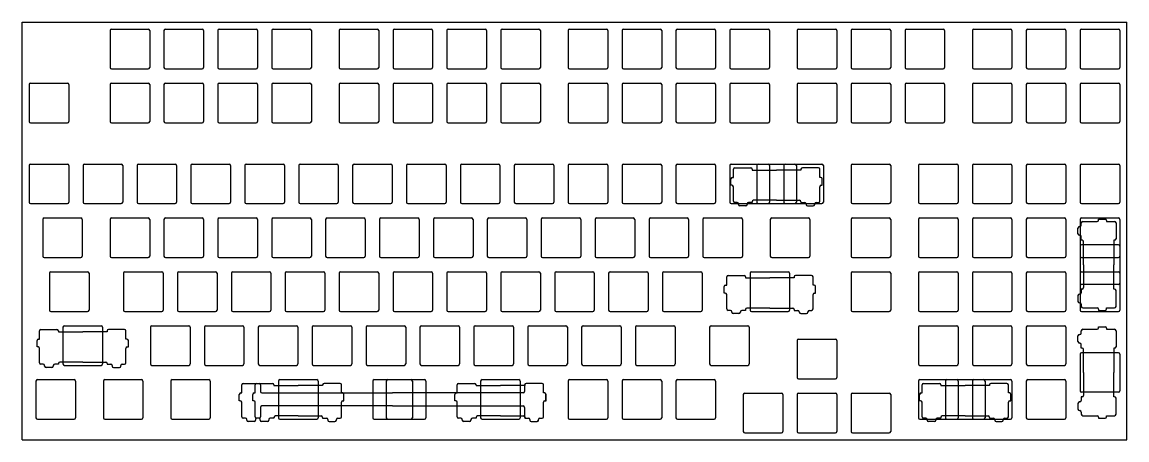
# Model space of a CAD drawing. Header units: millimetres. Extents: x 0 to 391, y -148 to 0.
import ezdxf

# ---------------------------------------------------------------- set-up
doc = ezdxf.new("R2010")
doc.units = ezdxf.units.MM

msp = doc.modelspace()

# ---------------------------------------------------------------- linework, layer by layer
for p, q in [((0, 0), (390.525, 0)), ((0, -147.6375), (0, 0)), ((390.525, -147.6375), (390.525, 0)), ((31.1, -3.025), (31.1, -16.025)), ((31.6, -2.525), (44.6, -2.525)), ((45.1, -3.025), (45.1, -16.025)), ((50.15, -3.025), (50.15, -16.025)), ((50.65, -2.525), (63.65, -2.525)), ((64.15, -3.025), (64.15, -16.025)), ((69.2, -3.025), (69.2, -16.025)), ((69.7, -2.525), (82.7, -2.525)), ((83.2, -3.025), (83.2, -16.025)), ((88.25, -3.025), (88.25, -16.025)), ((88.75, -2.525), (101.75, -2.525)), ((102.25, -3.025), (102.25, -16.025)), ((112.0625, -3.025), (112.0625, -16.025)), ((112.5625, -2.525), (125.5625, -2.525)), ((126.0625, -3.025), (126.0625, -16.025)), ((131.1125, -3.025), (131.1125, -16.025)), ((131.6125, -2.525), (144.6125, -2.525)), ((145.1125, -3.025), (145.1125, -16.025)), ((150.1625, -3.025), (150.1625, -16.025)), ((150.6625, -2.525), (163.6625, -2.525)), ((164.1625, -3.025), (164.1625, -16.025)), ((169.2125, -3.025), (169.2125, -16.025)), ((169.7125, -2.525), (182.7125, -2.525)), ((183.2125, -3.025), (183.2125, -16.025)), ((193.025, -3.025), (193.025, -16.025)), ((193.525, -2.525), (206.525, -2.525)), ((207.025, -3.025), (207.025, -16.025)), ((212.075, -3.025), (212.075, -16.025)), ((212.575, -2.525), (225.575, -2.525)), ((226.075, -3.025), (226.075, -16.025)), ((231.125, -3.025), (231.125, -16.025)), ((231.625, -2.525), (244.625, -2.525)), ((245.125, -3.025), (245.125, -16.025)), ((250.175, -3.025), (250.175, -16.025)), ((250.675, -2.525), (263.675, -2.525)), ((264.175, -3.025), (264.175, -16.025)), ((273.9875, -3.025), (273.9875, -16.025)), ((274.4875, -2.525), (287.4875, -2.525)), ((287.9875, -3.025), (287.9875, -16.025)), ((293.0375, -3.025), (293.0375, -16.025)), ((293.5375, -2.525), (306.5375, -2.525)), ((307.0375, -3.025), (307.0375, -16.025)), ((312.0875, -3.025), (312.0875, -16.025)), ((312.5875, -2.525), (325.5875, -2.525)), ((326.0875, -3.025), (326.0875, -16.025)), ((335.9, -3.025), (335.9, -16.025)), ((336.4, -2.525), (349.4, -2.525)), ((349.9, -3.025), (349.9, -16.025)), ((354.95, -3.025), (354.95, -16.025)), ((355.45, -2.525), (368.45, -2.525)), ((368.95, -3.025), (368.95, -16.025)), ((374, -3.025), (374, -16.025)), ((374.5, -2.525), (387.5, -2.525)), ((388, -3.025), (388, -16.025)), ((31.6, -16.525), (44.6, -16.525)), ((50.65, -16.525), (63.65, -16.525)), ((69.7, -16.525), (82.7, -16.525)), ((88.75, -16.525), (101.75, -16.525)), ((112.5625, -16.525), (125.5625, -16.525)), ((131.6125, -16.525), (144.6125, -16.525)), ((150.6625, -16.525), (163.6625, -16.525)), ((169.7125, -16.525), (182.7125, -16.525)), ((193.525, -16.525), (206.525, -16.525)), ((212.575, -16.525), (225.575, -16.525)), ((231.625, -16.525), (244.625, -16.525)), ((250.675, -16.525), (263.675, -16.525)), ((274.4875, -16.525), (287.4875, -16.525)), ((293.5375, -16.525), (306.5375, -16.525)), ((312.5875, -16.525), (325.5875, -16.525)), ((336.4, -16.525), (349.4, -16.525)), ((355.45, -16.525), (368.45, -16.525)), ((374.5, -16.525), (387.5, -16.525)), ((2.525, -22.075), (2.525, -35.075)), ((3.025, -21.575), (16.025, -21.575)), ((16.525, -22.075), (16.525, -35.075)), ((31.1, -22.075), (31.1, -35.075)), ((31.6, -21.575), (44.6, -21.575)), ((45.1, -22.075), (45.1, -35.075)), ((50.15, -22.075), (50.15, -35.075)), ((50.65, -21.575), (63.65, -21.575)), ((64.15, -22.075), (64.15, -35.075)), ((69.2, -22.075), (69.2, -35.075)), ((69.7, -21.575), (82.7, -21.575)), ((83.2, -22.075), (83.2, -35.075)), ((88.25, -22.075), (88.25, -35.075)), ((88.75, -21.575), (101.75, -21.575)), ((102.25, -22.075), (102.25, -35.075)), ((112.0625, -22.075), (112.0625, -35.075)), ((112.5625, -21.575), (125.5625, -21.575)), ((126.0625, -22.075), (126.0625, -35.075)), ((131.1125, -22.075), (131.1125, -35.075)), ((131.6125, -21.575), (144.6125, -21.575)), ((145.1125, -22.075), (145.1125, -35.075)), ((150.1625, -22.075), (150.1625, -35.075)), ((150.6625, -21.575), (163.6625, -21.575)), ((164.1625, -22.075), (164.1625, -35.075)), ((169.2125, -22.075), (169.2125, -35.075)), ((169.7125, -21.575), (182.7125, -21.575)), ((183.2125, -22.075), (183.2125, -35.075)), ((193.025, -22.075), (193.025, -35.075)), ((193.525, -21.575), (206.525, -21.575)), ((207.025, -22.075), (207.025, -35.075)), ((212.075, -22.075), (212.075, -35.075)), ((212.575, -21.575), (225.575, -21.575)), ((226.075, -22.075), (226.075, -35.075)), ((231.125, -22.075), (231.125, -35.075)), ((231.625, -21.575), (244.625, -21.575)), ((245.125, -22.075), (245.125, -35.075)), ((250.175, -22.075), (250.175, -35.075)), ((250.675, -21.575), (263.675, -21.575)), ((264.175, -22.075), (264.175, -35.075)), ((273.9875, -22.075), (273.9875, -35.075)), ((274.4875, -21.575), (287.4875, -21.575)), ((287.9875, -22.075), (287.9875, -35.075)), ((293.0375, -22.075), (293.0375, -35.075)), ((293.5375, -21.575), (306.5375, -21.575)), ((307.0375, -22.075), (307.0375, -35.075)), ((312.0875, -22.075), (312.0875, -35.075)), ((312.5875, -21.575), (325.5875, -21.575)), ((326.0875, -22.075), (326.0875, -35.075)), ((335.9, -22.075), (335.9, -35.075)), ((336.4, -21.575), (349.4, -21.575)), ((349.9, -22.075), (349.9, -35.075)), ((354.95, -22.075), (354.95, -35.075)), ((355.45, -21.575), (368.45, -21.575)), ((368.95, -22.075), (368.95, -35.075)), ((374, -22.075), (374, -35.075)), ((374.5, -21.575), (387.5, -21.575)), ((388, -22.075), (388, -35.075)), ((3.025, -35.575), (16.025, -35.575)), ((31.6, -35.575), (44.6, -35.575)), ((50.65, -35.575), (63.65, -35.575)), ((69.7, -35.575), (82.7, -35.575)), ((88.75, -35.575), (101.75, -35.575)), ((112.5625, -35.575), (125.5625, -35.575)), ((131.6125, -35.575), (144.6125, -35.575)), ((150.6625, -35.575), (163.6625, -35.575)), ((169.7125, -35.575), (182.7125, -35.575)), ((193.525, -35.575), (206.525, -35.575)), ((212.575, -35.575), (225.575, -35.575)), ((231.625, -35.575), (244.625, -35.575)), ((250.675, -35.575), (263.675, -35.575)), ((274.4875, -35.575), (287.4875, -35.575)), ((293.5375, -35.575), (306.5375, -35.575)), ((312.5875, -35.575), (325.5875, -35.575)), ((336.4, -35.575), (349.4, -35.575)), ((355.45, -35.575), (368.45, -35.575)), ((374.5, -35.575), (387.5, -35.575)), ((2.525, -50.65), (2.525, -63.65)), ((3.025, -50.15), (16.025, -50.15)), ((16.525, -50.65), (16.525, -63.65)), ((21.575, -50.65), (21.575, -63.65)), ((22.075, -50.15), (35.075, -50.15)), ((35.575, -50.65), (35.575, -63.65)), ((40.625, -50.65), (40.625, -63.65)), ((41.125, -50.15), (54.125, -50.15)), ((54.625, -50.65), (54.625, -63.65)), ((59.675, -50.65), (59.675, -63.65)), ((60.175, -50.15), (73.175, -50.15)), ((73.675, -50.65), (73.675, -63.65)), ((78.725, -50.65), (78.725, -63.65)), ((79.225, -50.15), (92.225, -50.15)), ((92.725, -50.65), (92.725, -63.65)), ((97.775, -50.65), (97.775, -63.65)), ((98.275, -50.15), (111.275, -50.15)), ((111.775, -50.65), (111.775, -63.65)), ((116.825, -50.65), (116.825, -63.65)), ((117.325, -50.15), (130.325, -50.15)), ((130.825, -50.65), (130.825, -63.65)), ((135.875, -50.65), (135.875, -63.65)), ((136.375, -50.15), (149.375, -50.15)), ((149.875, -50.65), (149.875, -63.65)), ((154.925, -50.65), (154.925, -63.65)), ((155.425, -50.15), (168.425, -50.15)), ((168.925, -50.65), (168.925, -63.65)), ((173.975, -50.65), (173.975, -63.65)), ((174.475, -50.15), (187.475, -50.15)), ((187.975, -50.65), (187.975, -63.65)), ((193.025, -50.65), (193.025, -63.65)), ((193.525, -50.15), (206.525, -50.15)), ((207.025, -50.65), (207.025, -63.65)), ((212.075, -50.65), (212.075, -63.65)), ((212.575, -50.15), (225.575, -50.15)), ((226.075, -50.65), (226.075, -63.65)), ((231.125, -50.65), (231.125, -63.65)), ((231.625, -50.15), (244.625, -50.15)), ((245.125, -50.65), (245.125, -63.65)), ((250.175, -50.65), (250.175, -63.65)), ((250.675, -50.15), (263.675, -50.15)), ((259.7, -50.65), (259.7, -63.65)), ((260.2, -50.15), (273.2, -50.15)), ((264.175, -50.65), (264.175, -63.65)), ((269.225, -50.65), (269.225, -63.65)), ((269.725, -50.15), (282.725, -50.15)), ((273.7, -50.65), (273.7, -63.65)), ((283.225, -50.65), (283.225, -63.65)), ((293.0375, -50.65), (293.0375, -63.65)), ((293.5375, -50.15), (306.5375, -50.15)), ((307.0375, -50.65), (307.0375, -63.65)), ((316.85, -50.65), (316.85, -63.65)), ((317.35, -50.15), (330.35, -50.15)), ((330.85, -50.65), (330.85, -63.65)), ((335.9, -50.65), (335.9, -63.65)), ((336.4, -50.15), (349.4, -50.15)), ((349.9, -50.65), (349.9, -63.65)), ((354.95, -50.65), (354.95, -63.65)), ((355.45, -50.15), (368.45, -50.15)), ((368.95, -50.65), (368.95, -63.65)), ((374, -50.65), (374, -63.65)), ((374.5, -50.15), (387.5, -50.15)), ((388, -50.65), (388, -63.65)), ((251.4346, -54.864), (251.4346, -51.9604)), ((251.9346, -51.4604), (257.5894, -51.4604)), ((258.0894, -51.9604), (258.0894, -52.2732)), ((258.0894, -52.2732), (266.7, -52.2732)), ((275.3106, -52.2732), (266.7, -52.2732)), ((275.3106, -51.9604), (275.3106, -52.2732)), ((281.4654, -51.4604), (275.8106, -51.4604)), ((281.9654, -54.864), (281.9654, -51.9604)), ((250.571, -57.658), (250.571, -55.364)), ((250.9346, -57.658), (250.571, -57.658)), ((251.071, -54.864), (251.4346, -54.864)), ((251.4346, -63.254), (251.4346, -58.158)), ((282.329, -54.864), (281.9654, -54.864)), ((281.9654, -63.254), (281.9654, -58.158)), ((282.4654, -57.658), (282.829, -57.658)), ((282.829, -57.658), (282.829, -55.364)), ((3.025, -64.15), (16.025, -64.15)), ((22.075, -64.15), (35.075, -64.15)), ((41.125, -64.15), (54.125, -64.15)), ((60.175, -64.15), (73.175, -64.15)), ((79.225, -64.15), (92.225, -64.15)), ((98.275, -64.15), (111.275, -64.15)), ((117.325, -64.15), (130.325, -64.15)), ((136.375, -64.15), (149.375, -64.15)), ((155.425, -64.15), (168.425, -64.15)), ((174.475, -64.15), (187.475, -64.15)), ((193.525, -64.15), (206.525, -64.15)), ((212.575, -64.15), (225.575, -64.15)), ((231.625, -64.15), (244.625, -64.15)), ((250.675, -64.15), (263.675, -64.15)), ((252.738, -63.754), (251.9346, -63.754)), ((253.238, -64.4224), (253.238, -64.254)), ((255.786, -64.9224), (253.738, -64.9224)), ((256.286, -64.254), (256.286, -64.4224)), ((258.0894, -63.754), (256.786, -63.754)), ((258.0894, -63.4666), (258.0894, -63.754)), ((266.7, -62.9666), (258.5894, -62.9666)), ((260.2, -64.15), (273.2, -64.15)), ((266.7, -62.9666), (274.8106, -62.9666)), ((269.725, -64.15), (282.725, -64.15)), ((275.3106, -63.4666), (275.3106, -63.754)), ((275.3106, -63.754), (276.614, -63.754)), ((277.114, -64.254), (277.114, -64.4224)), ((277.614, -64.9224), (279.662, -64.9224)), ((280.162, -64.4224), (280.162, -64.254)), ((280.662, -63.754), (281.4654, -63.754)), ((293.5375, -64.15), (306.5375, -64.15)), ((317.35, -64.15), (330.35, -64.15)), ((336.4, -64.15), (349.4, -64.15)), ((355.45, -64.15), (368.45, -64.15)), ((374.5, -64.15), (387.5, -64.15)), ((7.2875, -69.7), (7.2875, -82.7)), ((7.7875, -69.2), (20.7875, -69.2)), ((21.2875, -69.7), (21.2875, -82.7)), ((31.1, -69.7), (31.1, -82.7)), ((31.6, -69.2), (44.6, -69.2)), ((45.1, -69.7), (45.1, -82.7)), ((50.15, -69.7), (50.15, -82.7)), ((50.65, -69.2), (63.65, -69.2)), ((64.15, -69.7), (64.15, -82.7)), ((69.2, -69.7), (69.2, -82.7)), ((69.7, -69.2), (82.7, -69.2)), ((83.2, -69.7), (83.2, -82.7)), ((88.25, -69.7), (88.25, -82.7)), ((88.75, -69.2), (101.75, -69.2)), ((102.25, -69.7), (102.25, -82.7)), ((107.3, -69.7), (107.3, -82.7)), ((107.8, -69.2), (120.8, -69.2)), ((121.3, -69.7), (121.3, -82.7)), ((126.35, -69.7), (126.35, -82.7)), ((126.85, -69.2), (139.85, -69.2)), ((140.35, -69.7), (140.35, -82.7)), ((145.4, -69.7), (145.4, -82.7)), ((145.9, -69.2), (158.9, -69.2)), ((159.4, -69.7), (159.4, -82.7)), ((164.45, -69.7), (164.45, -82.7)), ((164.95, -69.2), (177.95, -69.2)), ((178.45, -69.7), (178.45, -82.7)), ((183.5, -69.7), (183.5, -82.7)), ((184, -69.2), (197, -69.2)), ((197.5, -69.7), (197.5, -82.7)), ((202.55, -69.7), (202.55, -82.7)), ((203.05, -69.2), (216.05, -69.2)), ((216.55, -69.7), (216.55, -82.7)), ((221.6, -69.7), (221.6, -82.7)), ((222.1, -69.2), (235.1, -69.2)), ((235.6, -69.7), (235.6, -82.7)), ((240.65, -69.7), (240.65, -82.7)), ((241.15, -69.2), (254.15, -69.2)), ((254.65, -69.7), (254.65, -82.7)), ((264.4625, -69.7), (264.4625, -82.7)), ((264.9625, -69.2), (277.9625, -69.2)), ((278.4625, -69.7), (278.4625, -82.7)), ((293.0375, -69.7), (293.0375, -82.7)), ((293.5375, -69.2), (306.5375, -69.2)), ((307.0375, -69.7), (307.0375, -82.7)), ((316.85, -69.7), (316.85, -82.7)), ((317.35, -69.2), (330.35, -69.2)), ((330.85, -69.7), (330.85, -82.7)), ((335.9, -69.7), (335.9, -82.7)), ((336.4, -69.2), (349.4, -69.2)), ((349.9, -69.7), (349.9, -82.7)), ((354.95, -69.7), (354.95, -82.7)), ((355.45, -69.2), (368.45, -69.2)), ((368.95, -69.7), (368.95, -82.7)), ((374, -69.7), (374, -82.7)), ((374.5, -69.2), (387.5, -69.2)), ((380.492, -69.9596), (380.492, -69.596)), ((380.492, -69.596), (382.786, -69.596)), ((383.286, -70.096), (383.286, -70.4596)), ((388, -69.7), (388, -82.7)), ((373.2276, -74.811), (373.2276, -72.763)), ((373.7276, -72.263), (373.896, -72.263)), ((374.396, -71.763), (374.396, -70.9596)), ((374.896, -70.4596), (379.992, -70.4596)), ((383.286, -70.4596), (386.1896, -70.4596)), ((386.6896, -70.9596), (386.6896, -76.6144)), ((373.896, -75.311), (373.7276, -75.311)), ((374.396, -77.1144), (374.396, -75.811)), ((374.6834, -77.1144), (374.396, -77.1144)), ((375.1834, -85.725), (375.1834, -77.6144)), ((386.1896, -77.1144), (385.8768, -77.1144)), ((385.8768, -77.1144), (385.8768, -85.725)), ((374, -79.225), (374, -92.225)), ((387.5, -78.725), (374.5, -78.725)), ((388, -79.225), (388, -92.225)), ((7.7875, -83.2), (20.7875, -83.2)), ((31.6, -83.2), (44.6, -83.2)), ((50.65, -83.2), (63.65, -83.2)), ((69.7, -83.2), (82.7, -83.2)), ((88.75, -83.2), (101.75, -83.2)), ((107.8, -83.2), (120.8, -83.2)), ((126.85, -83.2), (139.85, -83.2)), ((145.9, -83.2), (158.9, -83.2)), ((164.95, -83.2), (177.95, -83.2)), ((184, -83.2), (197, -83.2)), ((203.05, -83.2), (216.05, -83.2)), ((222.1, -83.2), (235.1, -83.2)), ((241.15, -83.2), (254.15, -83.2)), ((264.9625, -83.2), (277.9625, -83.2)), ((293.5375, -83.2), (306.5375, -83.2)), ((317.35, -83.2), (330.35, -83.2)), ((336.4, -83.2), (349.4, -83.2)), ((355.45, -83.2), (368.45, -83.2)), ((374.5, -83.2), (387.5, -83.2)), ((375.1834, -85.725), (375.1834, -93.8356)), ((385.8768, -94.3356), (385.8768, -85.725)), ((9.66875, -88.75), (9.66875, -101.75)), ((10.16875, -88.25), (23.16875, -88.25)), ((23.66875, -88.75), (23.66875, -101.75)), ((35.8625, -88.75), (35.8625, -101.75)), ((36.3625, -88.25), (49.3625, -88.25)), ((49.8625, -88.75), (49.8625, -101.75)), ((54.9125, -88.75), (54.9125, -101.75)), ((55.4125, -88.25), (68.4125, -88.25)), ((68.9125, -88.75), (68.9125, -101.75)), ((73.9625, -88.75), (73.9625, -101.75)), ((74.4625, -88.25), (87.4625, -88.25)), ((87.9625, -88.75), (87.9625, -101.75)), ((93.0125, -88.75), (93.0125, -101.75)), ((93.5125, -88.25), (106.5125, -88.25)), ((107.0125, -88.75), (107.0125, -101.75)), ((112.0625, -88.75), (112.0625, -101.75)), ((112.5625, -88.25), (125.5625, -88.25)), ((126.0625, -88.75), (126.0625, -101.75)), ((131.1125, -88.75), (131.1125, -101.75)), ((131.6125, -88.25), (144.6125, -88.25)), ((145.1125, -88.75), (145.1125, -101.75)), ((150.1625, -88.75), (150.1625, -101.75)), ((150.6625, -88.25), (163.6625, -88.25)), ((164.1625, -88.75), (164.1625, -101.75)), ((169.2125, -88.75), (169.2125, -101.75)), ((169.7125, -88.25), (182.7125, -88.25)), ((183.2125, -88.75), (183.2125, -101.75)), ((188.2625, -88.75), (188.2625, -101.75)), ((188.7625, -88.25), (201.7625, -88.25)), ((202.2625, -88.75), (202.2625, -101.75)), ((207.3125, -88.75), (207.3125, -101.75)), ((207.8125, -88.25), (220.8125, -88.25)), ((221.3125, -88.75), (221.3125, -101.75)), ((226.3625, -88.75), (226.3625, -101.75)), ((226.8625, -88.25), (239.8625, -88.25)), ((240.3625, -88.75), (240.3625, -101.75)), ((249.55335, -89.5604), (255.20815, -89.5604)), ((257.31875, -88.75), (257.31875, -101.75)), ((257.81875, -88.25), (270.81875, -88.25)), ((271.31875, -88.75), (271.31875, -101.75)), ((279.08415, -89.5604), (273.42935, -89.5604)), ((293.0375, -88.75), (293.0375, -101.75)), ((293.5375, -88.25), (306.5375, -88.25)), ((307.0375, -88.75), (307.0375, -101.75)), ((316.85, -88.75), (316.85, -101.75)), ((317.35, -88.25), (330.35, -88.25)), ((330.85, -88.75), (330.85, -101.75)), ((335.9, -88.75), (335.9, -101.75)), ((336.4, -88.25), (349.4, -88.25)), ((349.9, -88.75), (349.9, -101.75)), ((354.95, -88.75), (354.95, -101.75)), ((355.45, -88.25), (368.45, -88.25)), ((368.95, -88.75), (368.95, -101.75)), ((374, -88.75), (374, -101.75)), ((374.5, -88.25), (387.5, -88.25)), ((388, -88.75), (388, -101.75)), ((248.18975, -95.758), (248.18975, -93.464)), ((248.68975, -92.964), (249.05335, -92.964)), ((249.05335, -92.964), (249.05335, -90.0604)), ((255.70815, -90.0604), (255.70815, -90.3732)), ((255.70815, -90.3732), (264.31875, -90.3732)), ((272.92935, -90.3732), (264.31875, -90.3732)), ((272.92935, -90.0604), (272.92935, -90.3732)), ((279.58415, -92.964), (279.58415, -90.0604)), ((279.94775, -92.964), (279.58415, -92.964)), ((280.44775, -95.758), (280.44775, -93.464)), ((387.5, -92.725), (374.5, -92.725)), ((248.55335, -95.758), (248.18975, -95.758)), ((249.05335, -101.354), (249.05335, -96.258)), ((279.58415, -101.354), (279.58415, -96.258)), ((280.08415, -95.758), (280.44775, -95.758)), ((373.2276, -96.639), (373.2276, -98.687)), ((373.896, -96.139), (373.7276, -96.139)), ((374.6834, -94.3356), (374.396, -94.3356)), ((374.396, -94.3356), (374.396, -95.639)), ((386.1896, -94.3356), (385.8768, -94.3356)), ((386.6896, -100.4904), (386.6896, -94.8356)), ((264.31875, -101.0666), (256.20815, -101.0666)), ((264.31875, -101.0666), (272.42935, -101.0666)), ((373.7276, -99.187), (373.896, -99.187)), ((374.396, -99.687), (374.396, -100.4904)), ((374.896, -100.9904), (379.992, -100.9904)), ((380.492, -101.4904), (380.492, -101.854)), ((383.286, -101.354), (383.286, -100.9904)), ((383.286, -100.9904), (386.1896, -100.9904)), ((10.16875, -102.25), (23.16875, -102.25)), ((36.3625, -102.25), (49.3625, -102.25)), ((55.4125, -102.25), (68.4125, -102.25)), ((74.4625, -102.25), (87.4625, -102.25)), ((93.5125, -102.25), (106.5125, -102.25)), ((112.5625, -102.25), (125.5625, -102.25)), ((131.6125, -102.25), (144.6125, -102.25)), ((150.6625, -102.25), (163.6625, -102.25)), ((169.7125, -102.25), (182.7125, -102.25)), ((188.7625, -102.25), (201.7625, -102.25)), ((207.8125, -102.25), (220.8125, -102.25)), ((226.8625, -102.25), (239.8625, -102.25)), ((250.35675, -101.854), (249.55335, -101.854)), ((250.85675, -102.5224), (250.85675, -102.354)), ((253.40475, -103.0224), (251.35675, -103.0224)), ((253.90475, -102.354), (253.90475, -102.5224)), ((255.70815, -101.854), (254.40475, -101.854)), ((255.70815, -101.5666), (255.70815, -101.854)), ((257.81875, -102.25), (270.81875, -102.25)), ((272.92935, -101.5666), (272.92935, -101.854)), ((272.92935, -101.854), (274.23275, -101.854)), ((274.73275, -102.354), (274.73275, -102.5224)), ((275.23275, -103.0224), (277.28075, -103.0224)), ((277.78075, -102.5224), (277.78075, -102.354)), ((278.28075, -101.854), (279.08415, -101.854)), ((293.5375, -102.25), (306.5375, -102.25)), ((317.35, -102.25), (330.35, -102.25)), ((336.4, -102.25), (349.4, -102.25)), ((355.45, -102.25), (368.45, -102.25)), ((374.5, -102.25), (387.5, -102.25)), ((380.492, -101.854), (382.786, -101.854)), ((6.16585, -112.014), (6.16585, -109.1104)), ((6.66585, -108.6104), (12.32065, -108.6104)), ((12.82065, -109.1104), (12.82065, -109.4232)), ((14.43125, -107.8), (14.43125, -120.8)), ((14.93125, -107.3), (27.93125, -107.3)), ((28.43125, -107.8), (28.43125, -120.8)), ((30.04185, -109.1104), (30.04185, -109.4232)), ((36.19665, -108.6104), (30.54185, -108.6104)), ((36.69665, -112.014), (36.69665, -109.1104)), ((45.3875, -107.8), (45.3875, -120.8)), ((45.8875, -107.3), (58.8875, -107.3)), ((59.3875, -107.8), (59.3875, -120.8)), ((64.4375, -107.8), (64.4375, -120.8)), ((64.9375, -107.3), (77.9375, -107.3)), ((78.4375, -107.8), (78.4375, -120.8)), ((83.4875, -107.8), (83.4875, -120.8)), ((83.9875, -107.3), (96.9875, -107.3)), ((97.4875, -107.8), (97.4875, -120.8)), ((102.5375, -107.8), (102.5375, -120.8)), ((103.0375, -107.3), (116.0375, -107.3)), ((116.5375, -107.8), (116.5375, -120.8)), ((121.5875, -107.8), (121.5875, -120.8)), ((122.0875, -107.3), (135.0875, -107.3)), ((135.5875, -107.8), (135.5875, -120.8)), ((140.6375, -107.8), (140.6375, -120.8)), ((141.1375, -107.3), (154.1375, -107.3)), ((154.6375, -107.8), (154.6375, -120.8)), ((159.6875, -107.8), (159.6875, -120.8)), ((160.1875, -107.3), (173.1875, -107.3)), ((173.6875, -107.8), (173.6875, -120.8)), ((178.7375, -107.8), (178.7375, -120.8)), ((179.2375, -107.3), (192.2375, -107.3)), ((192.7375, -107.8), (192.7375, -120.8)), ((197.7875, -107.8), (197.7875, -120.8)), ((198.2875, -107.3), (211.2875, -107.3)), ((211.7875, -107.8), (211.7875, -120.8)), ((216.8375, -107.8), (216.8375, -120.8)), ((217.3375, -107.3), (230.3375, -107.3)), ((230.8375, -107.8), (230.8375, -120.8)), ((243.03125, -107.8), (243.03125, -120.8)), ((243.53125, -107.3), (256.53125, -107.3)), ((257.03125, -107.8), (257.03125, -120.8)), ((316.85, -107.8), (316.85, -120.8)), ((317.35, -107.3), (330.35, -107.3)), ((330.85, -107.8), (330.85, -120.8)), ((335.9, -107.8), (335.9, -120.8)), ((336.4, -107.3), (349.4, -107.3)), ((349.9, -107.8), (349.9, -120.8)), ((354.95, -107.8), (354.95, -120.8)), ((355.45, -107.3), (368.45, -107.3)), ((368.95, -107.8), (368.95, -120.8)), ((374.396, -109.863), (374.396, -109.0596)), ((374.896, -108.5596), (379.992, -108.5596)), ((380.492, -108.0596), (380.492, -107.696)), ((380.492, -107.696), (382.786, -107.696)), ((383.286, -108.196), (383.286, -108.5596)), ((383.286, -108.5596), (386.1896, -108.5596)), ((386.6896, -109.0596), (386.6896, -114.7144)), ((5.30225, -114.808), (5.30225, -112.514)), ((5.80225, -112.014), (6.16585, -112.014)), ((12.82065, -109.4232), (21.43125, -109.4232)), ((30.04185, -109.4232), (21.43125, -109.4232)), ((37.06025, -112.014), (36.69665, -112.014)), ((37.56025, -114.808), (37.56025, -112.514)), ((273.9875, -112.5625), (273.9875, -125.5625)), ((274.4875, -112.0625), (287.4875, -112.0625)), ((287.9875, -112.5625), (287.9875, -125.5625)), ((373.2276, -112.911), (373.2276, -110.863)), ((373.7276, -110.363), (373.896, -110.363)), ((5.66585, -114.808), (5.30225, -114.808)), ((6.16585, -120.404), (6.16585, -115.308)), ((36.69665, -120.404), (36.69665, -115.308)), ((37.19665, -114.808), (37.56025, -114.808)), ((373.896, -113.411), (373.7276, -113.411)), ((374.396, -115.2144), (374.396, -113.911)), ((374.6834, -115.2144), (374.396, -115.2144)), ((387.5, -116.825), (374.5, -116.825)), ((375.1834, -123.825), (375.1834, -115.7144)), ((386.1896, -115.2144), (385.8768, -115.2144)), ((385.8768, -115.2144), (385.8768, -123.825)), ((7.46925, -120.904), (6.66585, -120.904)), ((12.82065, -120.904), (11.51725, -120.904)), ((12.82065, -120.6166), (12.82065, -120.904)), ((21.43125, -120.1166), (13.32065, -120.1166)), ((21.43125, -120.1166), (29.54185, -120.1166)), ((30.04185, -120.6166), (30.04185, -120.904)), ((30.04185, -120.904), (31.34525, -120.904)), ((35.39325, -120.904), (36.19665, -120.904)), ((374, -117.325), (374, -130.325)), ((388, -117.325), (388, -130.325)), ((7.96925, -121.5724), (7.96925, -121.404)), ((10.51725, -122.0724), (8.46925, -122.0724)), ((11.01725, -121.404), (11.01725, -121.5724)), ((14.93125, -121.3), (27.93125, -121.3)), ((31.84525, -121.404), (31.84525, -121.5724)), ((32.34525, -122.0724), (34.39325, -122.0724)), ((34.89325, -121.5724), (34.89325, -121.404)), ((45.8875, -121.3), (58.8875, -121.3)), ((64.9375, -121.3), (77.9375, -121.3)), ((83.9875, -121.3), (96.9875, -121.3)), ((103.0375, -121.3), (116.0375, -121.3)), ((122.0875, -121.3), (135.0875, -121.3)), ((141.1375, -121.3), (154.1375, -121.3)), ((160.1875, -121.3), (173.1875, -121.3)), ((179.2375, -121.3), (192.2375, -121.3)), ((198.2875, -121.3), (211.2875, -121.3)), ((217.3375, -121.3), (230.3375, -121.3)), ((243.53125, -121.3), (256.53125, -121.3)), ((317.35, -121.3), (330.35, -121.3)), ((336.4, -121.3), (349.4, -121.3)), ((355.45, -121.3), (368.45, -121.3)), ((375.1834, -123.825), (375.1834, -131.9356)), ((385.8768, -132.4356), (385.8768, -123.825)), ((4.90625, -126.85), (4.90625, -139.85)), ((5.40625, -126.35), (18.40625, -126.35)), ((18.90625, -126.85), (18.90625, -139.85)), ((28.71875, -126.85), (28.71875, -139.85)), ((29.21875, -126.35), (42.21875, -126.35)), ((42.71875, -126.85), (42.71875, -139.85)), ((52.53125, -126.85), (52.53125, -139.85)), ((53.03125, -126.35), (66.03125, -126.35)), ((66.53125, -126.85), (66.53125, -139.85)), ((77.64135, -131.064), (77.64135, -128.1604)), ((78.14135, -127.6604), (83.79615, -127.6604)), ((82.36585, -131.064), (82.36585, -128.1604)), ((82.86585, -127.6604), (88.52065, -127.6604)), ((84.29615, -128.1604), (84.29615, -130.55)), ((89.02065, -128.1604), (89.02065, -128.4732)), ((89.02065, -128.4732), (97.63125, -128.4732)), ((90.63125, -126.85), (90.63125, -139.85)), ((91.13125, -126.35), (104.13125, -126.35)), ((106.24185, -128.4732), (97.63125, -128.4732)), ((104.63125, -126.85), (104.63125, -139.85)), ((106.24185, -128.1604), (106.24185, -128.4732)), ((112.39665, -127.6604), (106.74185, -127.6604)), ((112.89665, -131.064), (112.89665, -128.1604)), ((123.96875, -126.85), (123.96875, -139.85)), ((124.46875, -126.35), (137.46875, -126.35)), ((128.73125, -126.85), (128.73125, -139.85)), ((129.23125, -126.35), (142.23125, -126.35)), ((137.96875, -126.85), (137.96875, -139.85)), ((142.73125, -126.85), (142.73125, -139.85)), ((153.80335, -131.064), (153.80335, -128.1604)), ((154.30335, -127.6604), (159.95815, -127.6604)), ((160.45815, -128.1604), (160.45815, -128.4732)), ((160.45815, -128.4732), (169.06875, -128.4732)), ((162.06875, -126.85), (162.06875, -139.85)), ((162.56875, -126.35), (175.56875, -126.35)), ((177.67935, -128.4732), (169.06875, -128.4732)), ((176.06875, -126.85), (176.06875, -139.85)), ((177.64135, -128.1604), (177.64135, -130.55)), ((177.67935, -128.1604), (177.67935, -128.4732)), ((183.79615, -127.6604), (178.14135, -127.6604)), ((183.83415, -127.6604), (178.17935, -127.6604)), ((184.29615, -131.064), (184.29615, -128.1604)), ((184.33415, -131.064), (184.33415, -128.1604)), ((193.025, -126.85), (193.025, -139.85)), ((193.525, -126.35), (206.525, -126.35)), ((207.025, -126.85), (207.025, -139.85)), ((212.075, -126.85), (212.075, -139.85)), ((212.575, -126.35), (225.575, -126.35)), ((226.075, -126.85), (226.075, -139.85)), ((231.125, -126.85), (231.125, -139.85)), ((231.625, -126.35), (244.625, -126.35)), ((245.125, -126.85), (245.125, -139.85)), ((274.4875, -126.0625), (287.4875, -126.0625)), ((316.85, -126.85), (316.85, -139.85)), ((317.35, -126.35), (330.35, -126.35)), ((318.1096, -131.064), (318.1096, -128.1604)), ((318.6096, -127.6604), (324.2644, -127.6604)), ((324.7644, -128.1604), (324.7644, -128.4732)), ((324.7644, -128.4732), (333.375, -128.4732)), ((326.375, -126.85), (326.375, -139.85)), ((326.875, -126.35), (339.875, -126.35)), ((330.85, -126.85), (330.85, -139.85)), ((341.9856, -128.4732), (333.375, -128.4732)), ((335.9, -126.85), (335.9, -139.85)), ((336.4, -126.35), (349.4, -126.35)), ((340.375, -126.85), (340.375, -139.85)), ((341.9856, -128.1604), (341.9856, -128.4732)), ((348.1404, -127.6604), (342.4856, -127.6604)), ((348.6404, -131.064), (348.6404, -128.1604)), ((349.9, -126.85), (349.9, -139.85)), ((354.95, -126.85), (354.95, -139.85)), ((355.45, -126.35), (368.45, -126.35)), ((368.95, -126.85), (368.95, -139.85)), ((76.77775, -133.858), (76.77775, -131.564)), ((77.27775, -131.064), (77.64135, -131.064)), ((81.50225, -133.858), (81.50225, -131.564)), ((82.00225, -131.064), (82.36585, -131.064)), ((84.79615, -131.05), (130.96875, -131.05)), ((113.26025, -131.064), (112.89665, -131.064)), ((113.76025, -133.858), (113.76025, -131.564)), ((177.14135, -131.05), (130.96875, -131.05)), ((152.93975, -133.858), (152.93975, -131.564)), ((153.43975, -131.064), (153.80335, -131.064)), ((184.65975, -131.064), (184.29615, -131.064)), ((184.69775, -131.064), (184.33415, -131.064)), ((185.15975, -133.858), (185.15975, -131.564)), ((185.19775, -133.858), (185.19775, -131.564)), ((254.9375, -131.6125), (254.9375, -144.6125)), ((255.4375, -131.1125), (268.4375, -131.1125)), ((268.9375, -131.6125), (268.9375, -144.6125)), ((273.9875, -131.6125), (273.9875, -144.6125)), ((274.4875, -131.1125), (287.4875, -131.1125)), ((287.9875, -131.6125), (287.9875, -144.6125)), ((293.0375, -131.6125), (293.0375, -144.6125)), ((293.5375, -131.1125), (306.5375, -131.1125)), ((307.0375, -131.6125), (307.0375, -144.6125)), ((317.246, -133.858), (317.246, -131.564)), ((317.746, -131.064), (318.1096, -131.064)), ((349.004, -131.064), (348.6404, -131.064)), ((349.504, -133.858), (349.504, -131.564)), ((374.6834, -132.4356), (374.396, -132.4356)), ((374.396, -132.4356), (374.396, -133.739)), ((387.5, -130.825), (374.5, -130.825)), ((386.1896, -132.4356), (385.8768, -132.4356)), ((77.14135, -133.858), (76.77775, -133.858)), ((77.64135, -139.454), (77.64135, -134.358)), ((81.86585, -133.858), (81.50225, -133.858)), ((82.36585, -139.454), (82.36585, -134.358)), ((84.29615, -136.15), (84.29615, -139.454)), ((130.96875, -135.65), (84.79615, -135.65)), ((112.89665, -139.454), (112.89665, -134.358)), ((113.39665, -133.858), (113.76025, -133.858)), ((130.96875, -135.65), (177.14135, -135.65)), ((153.30335, -133.858), (152.93975, -133.858)), ((153.80335, -139.454), (153.80335, -134.358)), ((177.64135, -136.15), (177.64135, -139.454)), ((184.29615, -139.454), (184.29615, -134.358)), ((184.33415, -139.454), (184.33415, -134.358)), ((184.79615, -133.858), (185.15975, -133.858)), ((184.83415, -133.858), (185.19775, -133.858)), ((317.6096, -133.858), (317.246, -133.858)), ((318.1096, -139.454), (318.1096, -134.358)), ((348.6404, -139.454), (348.6404, -134.358)), ((349.1404, -133.858), (349.504, -133.858)), ((373.2276, -134.739), (373.2276, -136.787)), ((373.896, -134.239), (373.7276, -134.239)), ((386.6896, -138.5904), (386.6896, -132.9356)), ((5.40625, -140.35), (18.40625, -140.35)), ((29.21875, -140.35), (42.21875, -140.35)), ((53.03125, -140.35), (66.03125, -140.35)), ((78.94475, -139.954), (78.14135, -139.954)), ((79.44475, -140.6224), (79.44475, -140.454)), ((82.49275, -140.454), (82.49275, -140.6224)), ((83.66925, -139.954), (82.86585, -139.954)), ((83.79615, -139.954), (82.99275, -139.954)), ((84.16925, -140.6224), (84.16925, -140.454)), ((87.21725, -140.454), (87.21725, -140.6224)), ((89.02065, -139.954), (87.71725, -139.954)), ((89.02065, -139.6666), (89.02065, -139.954)), ((97.63125, -139.1666), (89.52065, -139.1666)), ((91.13125, -140.35), (104.13125, -140.35)), ((97.63125, -139.1666), (105.74185, -139.1666)), ((106.24185, -139.6666), (106.24185, -139.954)), ((106.24185, -139.954), (107.54525, -139.954)), ((108.04525, -140.454), (108.04525, -140.6224)), ((111.09325, -140.6224), (111.09325, -140.454)), ((111.59325, -139.954), (112.39665, -139.954)), ((124.46875, -140.35), (137.46875, -140.35)), ((129.23125, -140.35), (142.23125, -140.35)), ((155.10675, -139.954), (154.30335, -139.954)), ((155.60675, -140.6224), (155.60675, -140.454)), ((158.65475, -140.454), (158.65475, -140.6224)), ((160.45815, -139.954), (159.15475, -139.954)), ((160.45815, -139.6666), (160.45815, -139.954)), ((169.06875, -139.1666), (160.95815, -139.1666)), ((162.56875, -140.35), (175.56875, -140.35)), ((169.06875, -139.1666), (177.17935, -139.1666)), ((177.67935, -139.6666), (177.67935, -139.954)), ((177.67935, -139.954), (178.98275, -139.954)), ((178.14135, -139.954), (178.94475, -139.954)), ((179.44475, -140.454), (179.44475, -140.6224)), ((179.48275, -140.454), (179.48275, -140.6224)), ((182.49275, -140.6224), (182.49275, -140.454)), ((182.53075, -140.6224), (182.53075, -140.454)), ((182.99275, -139.954), (183.79615, -139.954)), ((183.03075, -139.954), (183.83415, -139.954)), ((193.525, -140.35), (206.525, -140.35)), ((212.575, -140.35), (225.575, -140.35)), ((231.625, -140.35), (244.625, -140.35)), ((317.35, -140.35), (330.35, -140.35)), ((319.413, -139.954), (318.6096, -139.954)), ((319.913, -140.6224), (319.913, -140.454)), ((322.961, -140.454), (322.961, -140.6224)), ((324.7644, -139.954), (323.461, -139.954)), ((324.7644, -139.6666), (324.7644, -139.954)), ((333.375, -139.1666), (325.2644, -139.1666)), ((326.875, -140.35), (339.875, -140.35)), ((333.375, -139.1666), (341.4856, -139.1666)), ((336.4, -140.35), (349.4, -140.35)), ((341.9856, -139.6666), (341.9856, -139.954)), ((341.9856, -139.954), (343.289, -139.954)), ((343.789, -140.454), (343.789, -140.6224)), ((346.837, -140.6224), (346.837, -140.454)), ((347.337, -139.954), (348.1404, -139.954)), ((355.45, -140.35), (368.45, -140.35)), ((373.7276, -137.287), (373.896, -137.287)), ((374.396, -137.787), (374.396, -138.5904)), ((374.896, -139.0904), (379.992, -139.0904)), ((380.492, -139.5904), (380.492, -139.954)), ((380.492, -139.954), (382.786, -139.954)), ((383.286, -139.454), (383.286, -139.0904)), ((383.286, -139.0904), (386.1896, -139.0904)), ((81.99275, -141.1224), (79.94475, -141.1224)), ((86.71725, -141.1224), (84.66925, -141.1224)), ((108.54525, -141.1224), (110.59325, -141.1224)), ((158.15475, -141.1224), (156.10675, -141.1224)), ((179.94475, -141.1224), (181.99275, -141.1224)), ((179.98275, -141.1224), (182.03075, -141.1224)), ((322.461, -141.1224), (320.413, -141.1224)), ((344.289, -141.1224), (346.337, -141.1224)), ((0, -147.6375), (390.525, -147.6375)), ((255.4375, -145.1125), (268.4375, -145.1125)), ((274.4875, -145.1125), (287.4875, -145.1125)), ((293.5375, -145.1125), (306.5375, -145.1125))]:
    msp.add_line(p, q)
for centre, start, end in [((31.6, -3.025), 90, 180), ((44.6, -3.025), 0, 90), ((50.65, -3.025), 90, 180), ((63.65, -3.025), 0, 90), ((69.7, -3.025), 90, 180), ((82.7, -3.025), 0, 90), ((88.75, -3.025), 90, 180), ((101.75, -3.025), 0, 90), ((112.5625, -3.025), 90, 180), ((125.5625, -3.025), 0, 90), ((131.6125, -3.025), 90, 180), ((144.6125, -3.025), 0, 90), ((150.6625, -3.025), 90, 180), ((163.6625, -3.025), 0, 90), ((169.7125, -3.025), 90, 180), ((182.7125, -3.025), 0, 90), ((193.525, -3.025), 90, 180), ((206.525, -3.025), 0, 90), ((212.575, -3.025), 90, 180), ((225.575, -3.025), 0, 90), ((231.625, -3.025), 90, 180), ((244.625, -3.025), 0, 90), ((250.675, -3.025), 90, 180), ((263.675, -3.025), 0, 90), ((274.4875, -3.025), 90, 180), ((287.4875, -3.025), 0, 90), ((293.5375, -3.025), 90, 180), ((306.5375, -3.025), 0, 90), ((312.5875, -3.025), 90, 180), ((325.5875, -3.025), 0, 90), ((336.4, -3.025), 90, 180), ((349.4, -3.025), 0, 90), ((355.45, -3.025), 90, 180), ((368.45, -3.025), 0, 90), ((374.5, -3.025), 90, 180), ((387.5, -3.025), 0, 90), ((31.6, -16.025), 180, 270), ((44.6, -16.025), 270, 0), ((50.65, -16.025), 180, 270), ((63.65, -16.025), 270, 0), ((69.7, -16.025), 180, 270), ((82.7, -16.025), 270, 0), ((88.75, -16.025), 180, 270), ((101.75, -16.025), 270, 0), ((112.5625, -16.025), 180, 270), ((125.5625, -16.025), 270, 0), ((131.6125, -16.025), 180, 270), ((144.6125, -16.025), 270, 0), ((150.6625, -16.025), 180, 270), ((163.6625, -16.025), 270, 0), ((169.7125, -16.025), 180, 270), ((182.7125, -16.025), 270, 0), ((193.525, -16.025), 180, 270), ((206.525, -16.025), 270, 0), ((212.575, -16.025), 180, 270), ((225.575, -16.025), 270, 0), ((231.625, -16.025), 180, 270), ((244.625, -16.025), 270, 0), ((250.675, -16.025), 180, 270), ((263.675, -16.025), 270, 0), ((274.4875, -16.025), 180, 270), ((287.4875, -16.025), 270, 0), ((293.5375, -16.025), 180, 270), ((306.5375, -16.025), 270, 0), ((312.5875, -16.025), 180, 270), ((325.5875, -16.025), 270, 0), ((336.4, -16.025), 180, 270), ((349.4, -16.025), 270, 0), ((355.45, -16.025), 180, 270), ((368.45, -16.025), 270, 0), ((374.5, -16.025), 180, 270), ((387.5, -16.025), 270, 0), ((3.025, -22.075), 90, 180), ((16.025, -22.075), 0, 90), ((31.6, -22.075), 90, 180), ((44.6, -22.075), 0, 90), ((50.65, -22.075), 90, 180), ((63.65, -22.075), 0, 90), ((69.7, -22.075), 90, 180), ((82.7, -22.075), 0, 90), ((88.75, -22.075), 90, 180), ((101.75, -22.075), 0, 90), ((112.5625, -22.075), 90, 180), ((125.5625, -22.075), 0, 90), ((131.6125, -22.075), 90, 180), ((144.6125, -22.075), 0, 90), ((150.6625, -22.075), 90, 180), ((163.6625, -22.075), 0, 90), ((169.7125, -22.075), 90, 180), ((182.7125, -22.075), 0, 90), ((193.525, -22.075), 90, 180), ((206.525, -22.075), 0, 90), ((212.575, -22.075), 90, 180), ((225.575, -22.075), 0, 90), ((231.625, -22.075), 90, 180), ((244.625, -22.075), 0, 90), ((250.675, -22.075), 90, 180), ((263.675, -22.075), 0, 90), ((274.4875, -22.075), 90, 180), ((287.4875, -22.075), 0, 90), ((293.5375, -22.075), 90, 180), ((306.5375, -22.075), 0, 90), ((312.5875, -22.075), 90, 180), ((325.5875, -22.075), 0, 90), ((336.4, -22.075), 90, 180), ((349.4, -22.075), 0, 90), ((355.45, -22.075), 90, 180), ((368.45, -22.075), 0, 90), ((374.5, -22.075), 90, 180), ((387.5, -22.075), 0, 90), ((3.025, -35.075), 180, 270), ((16.025, -35.075), 270, 0), ((31.6, -35.075), 180, 270), ((44.6, -35.075), 270, 0), ((50.65, -35.075), 180, 270), ((63.65, -35.075), 270, 0), ((69.7, -35.075), 180, 270), ((82.7, -35.075), 270, 0), ((88.75, -35.075), 180, 270), ((101.75, -35.075), 270, 0), ((112.5625, -35.075), 180, 270), ((125.5625, -35.075), 270, 0), ((131.6125, -35.075), 180, 270), ((144.6125, -35.075), 270, 0), ((150.6625, -35.075), 180, 270), ((163.6625, -35.075), 270, 0), ((169.7125, -35.075), 180, 270), ((182.7125, -35.075), 270, 0), ((193.525, -35.075), 180, 270), ((206.525, -35.075), 270, 0), ((212.575, -35.075), 180, 270), ((225.575, -35.075), 270, 0), ((231.625, -35.075), 180, 270), ((244.625, -35.075), 270, 0), ((250.675, -35.075), 180, 270), ((263.675, -35.075), 270, 0), ((274.4875, -35.075), 180, 270), ((287.4875, -35.075), 270, 0), ((293.5375, -35.075), 180, 270), ((306.5375, -35.075), 270, 0), ((312.5875, -35.075), 180, 270), ((325.5875, -35.075), 270, 0), ((336.4, -35.075), 180, 270), ((349.4, -35.075), 270, 0), ((355.45, -35.075), 180, 270), ((368.45, -35.075), 270, 0), ((374.5, -35.075), 180, 270), ((387.5, -35.075), 270, 0), ((3.025, -50.65), 90, 180), ((16.025, -50.65), 0, 90), ((22.075, -50.65), 90, 180), ((35.075, -50.65), 0, 90), ((41.125, -50.65), 90, 180), ((54.125, -50.65), 0, 90), ((60.175, -50.65), 90, 180), ((73.175, -50.65), 0, 90), ((79.225, -50.65), 90, 180), ((92.225, -50.65), 0, 90), ((98.275, -50.65), 90, 180), ((111.275, -50.65), 0, 90), ((117.325, -50.65), 90, 180), ((130.325, -50.65), 0, 90), ((136.375, -50.65), 90, 180), ((149.375, -50.65), 0, 90), ((155.425, -50.65), 90, 180), ((168.425, -50.65), 0, 90), ((174.475, -50.65), 90, 180), ((187.475, -50.65), 0, 90), ((193.525, -50.65), 90, 180), ((206.525, -50.65), 0, 90), ((212.575, -50.65), 90, 180), ((225.575, -50.65), 0, 90), ((231.625, -50.65), 90, 180), ((244.625, -50.65), 0, 90), ((250.675, -50.65), 90, 180), ((260.2, -50.65), 90, 180), ((263.675, -50.65), 0, 90), ((269.725, -50.65), 90, 180), ((273.2, -50.65), 0, 90), ((282.725, -50.65), 0, 90), ((293.5375, -50.65), 90, 180), ((306.5375, -50.65), 0, 90), ((317.35, -50.65), 90, 180), ((330.35, -50.65), 0, 90), ((336.4, -50.65), 90, 180), ((349.4, -50.65), 0, 90), ((355.45, -50.65), 90, 180), ((368.45, -50.65), 0, 90), ((374.5, -50.65), 90, 180), ((387.5, -50.65), 0, 90), ((251.9346, -51.9604), 90, 180), ((257.5894, -51.9604), 0, 90), ((275.8106, -51.9604), 90, 180), ((281.4654, -51.9604), 0, 90), ((251.071, -55.364), 90, 180), ((250.9346, -58.158), 0, 90), ((282.4654, -58.158), 90, 180), ((282.329, -55.364), 0, 90), ((3.025, -63.65), 180, 270), ((16.025, -63.65), 270, 0), ((22.075, -63.65), 180, 270), ((35.075, -63.65), 270, 0), ((41.125, -63.65), 180, 270), ((54.125, -63.65), 270, 0), ((60.175, -63.65), 180, 270), ((73.175, -63.65), 270, 0), ((79.225, -63.65), 180, 270), ((92.225, -63.65), 270, 0), ((98.275, -63.65), 180, 270), ((111.275, -63.65), 270, 0), ((117.325, -63.65), 180, 270), ((130.325, -63.65), 270, 0), ((136.375, -63.65), 180, 270), ((149.375, -63.65), 270, 0), ((155.425, -63.65), 180, 270), ((168.425, -63.65), 270, 0), ((174.475, -63.65), 180, 270), ((187.475, -63.65), 270, 0), ((193.525, -63.65), 180, 270), ((206.525, -63.65), 270, 0), ((212.575, -63.65), 180, 270), ((225.575, -63.65), 270, 0), ((231.625, -63.65), 180, 270), ((244.625, -63.65), 270, 0), ((250.675, -63.65), 180, 270), ((251.9346, -63.254), 180, 270), ((252.738, -64.254), 0, 90), ((253.738, -64.4224), 180, 270), ((255.786, -64.4224), 270, 0), ((256.786, -64.254), 90, 180), ((258.5894, -63.4666), 90, 180), ((260.2, -63.65), 180, 270), ((263.675, -63.65), 270, 0), ((269.725, -63.65), 180, 270), ((273.2, -63.65), 270, 0), ((274.8106, -63.4666), 0, 90), ((276.614, -64.254), 0, 90), ((277.614, -64.4224), 180, 270), ((279.662, -64.4224), 270, 0), ((280.662, -64.254), 90, 180), ((281.4654, -63.254), 270, 0), ((282.725, -63.65), 270, 0), ((293.5375, -63.65), 180, 270), ((306.5375, -63.65), 270, 0), ((317.35, -63.65), 180, 270), ((330.35, -63.65), 270, 0), ((336.4, -63.65), 180, 270), ((349.4, -63.65), 270, 0), ((355.45, -63.65), 180, 270), ((368.45, -63.65), 270, 0), ((374.5, -63.65), 180, 270), ((387.5, -63.65), 270, 0), ((7.7875, -69.7), 90, 180), ((20.7875, -69.7), 0, 90), ((31.6, -69.7), 90, 180), ((44.6, -69.7), 0, 90), ((50.65, -69.7), 90, 180), ((63.65, -69.7), 0, 90), ((69.7, -69.7), 90, 180), ((82.7, -69.7), 0, 90), ((88.75, -69.7), 90, 180), ((101.75, -69.7), 0, 90), ((107.8, -69.7), 90, 180), ((120.8, -69.7), 0, 90), ((126.85, -69.7), 90, 180), ((139.85, -69.7), 0, 90), ((145.9, -69.7), 90, 180), ((158.9, -69.7), 0, 90), ((164.95, -69.7), 90, 180), ((177.95, -69.7), 0, 90), ((184, -69.7), 90, 180), ((197, -69.7), 0, 90), ((203.05, -69.7), 90, 180), ((216.05, -69.7), 0, 90), ((222.1, -69.7), 90, 180), ((235.1, -69.7), 0, 90), ((241.15, -69.7), 90, 180), ((254.15, -69.7), 0, 90), ((264.9625, -69.7), 90, 180), ((277.9625, -69.7), 0, 90), ((293.5375, -69.7), 90, 180), ((306.5375, -69.7), 0, 90), ((317.35, -69.7), 90, 180), ((330.35, -69.7), 0, 90), ((336.4, -69.7), 90, 180), ((349.4, -69.7), 0, 90), ((355.45, -69.7), 90, 180), ((368.45, -69.7), 0, 90), ((374.5, -69.7), 90, 180), ((379.992, -69.9596), 270, 0), ((382.786, -70.096), 0, 90), ((387.5, -69.7), 0, 90), ((373.7276, -72.763), 90, 180), ((373.896, -71.763), 270, 0), ((374.896, -70.9596), 90, 180), ((386.1896, -70.9596), 0, 90), ((373.7276, -74.811), 180, 270), ((373.896, -75.811), 0, 90), ((374.6834, -77.6144), 0, 90), ((386.1896, -76.6144), 270, 0), ((374.5, -79.225), 90, 180), ((387.5, -79.225), 0, 90), ((7.7875, -82.7), 180, 270), ((20.7875, -82.7), 270, 0), ((31.6, -82.7), 180, 270), ((44.6, -82.7), 270, 0), ((50.65, -82.7), 180, 270), ((63.65, -82.7), 270, 0), ((69.7, -82.7), 180, 270), ((82.7, -82.7), 270, 0), ((88.75, -82.7), 180, 270), ((101.75, -82.7), 270, 0), ((107.8, -82.7), 180, 270), ((120.8, -82.7), 270, 0), ((126.85, -82.7), 180, 270), ((139.85, -82.7), 270, 0), ((145.9, -82.7), 180, 270), ((158.9, -82.7), 270, 0), ((164.95, -82.7), 180, 270), ((177.95, -82.7), 270, 0), ((184, -82.7), 180, 270), ((197, -82.7), 270, 0), ((203.05, -82.7), 180, 270), ((216.05, -82.7), 270, 0), ((222.1, -82.7), 180, 270), ((235.1, -82.7), 270, 0), ((241.15, -82.7), 180, 270), ((254.15, -82.7), 270, 0), ((264.9625, -82.7), 180, 270), ((277.9625, -82.7), 270, 0), ((293.5375, -82.7), 180, 270), ((306.5375, -82.7), 270, 0), ((317.35, -82.7), 180, 270), ((330.35, -82.7), 270, 0), ((336.4, -82.7), 180, 270), ((349.4, -82.7), 270, 0), ((355.45, -82.7), 180, 270), ((368.45, -82.7), 270, 0), ((374.5, -82.7), 180, 270), ((387.5, -82.7), 270, 0), ((10.16875, -88.75), 90, 180), ((23.16875, -88.75), 0, 90), ((36.3625, -88.75), 90, 180), ((49.3625, -88.75), 0, 90), ((55.4125, -88.75), 90, 180), ((68.4125, -88.75), 0, 90), ((74.4625, -88.75), 90, 180), ((87.4625, -88.75), 0, 90), ((93.5125, -88.75), 90, 180), ((106.5125, -88.75), 0, 90), ((112.5625, -88.75), 90, 180), ((125.5625, -88.75), 0, 90), ((131.6125, -88.75), 90, 180), ((144.6125, -88.75), 0, 90), ((150.6625, -88.75), 90, 180), ((163.6625, -88.75), 0, 90), ((169.7125, -88.75), 90, 180), ((182.7125, -88.75), 0, 90), ((188.7625, -88.75), 90, 180), ((201.7625, -88.75), 0, 90), ((207.8125, -88.75), 90, 180), ((220.8125, -88.75), 0, 90), ((226.8625, -88.75), 90, 180), ((239.8625, -88.75), 0, 90), ((249.55335, -90.0604), 90, 180), ((255.20815, -90.0604), 0, 90), ((257.81875, -88.75), 90, 180), ((270.81875, -88.75), 0, 90), ((273.42935, -90.0604), 90, 180), ((279.08415, -90.0604), 0, 90), ((293.5375, -88.75), 90, 180), ((306.5375, -88.75), 0, 90), ((317.35, -88.75), 90, 180), ((330.35, -88.75), 0, 90), ((336.4, -88.75), 90, 180), ((349.4, -88.75), 0, 90), ((355.45, -88.75), 90, 180), ((368.45, -88.75), 0, 90), ((374.5, -88.75), 90, 180), ((387.5, -88.75), 0, 90), ((248.68975, -93.464), 90, 180), ((279.94775, -93.464), 0, 90), ((374.5, -92.225), 180, 270), ((387.5, -92.225), 270, 0), ((248.55335, -96.258), 0, 90), ((280.08415, -96.258), 90, 180), ((373.7276, -96.639), 90, 180), ((373.896, -95.639), 270, 0), ((374.6834, -93.8356), 270, 0), ((386.1896, -94.8356), 0, 90), ((249.55335, -101.354), 180, 270), ((256.20815, -101.5666), 90, 180), ((272.42935, -101.5666), 0, 90), ((279.08415, -101.354), 270, 0), ((373.7276, -98.687), 180, 270), ((373.896, -99.687), 0, 90), ((374.896, -100.4904), 180, 270), ((379.992, -101.4904), 0, 90), ((382.786, -101.354), 270, 0), ((386.1896, -100.4904), 270, 0), ((10.16875, -101.75), 180, 270), ((23.16875, -101.75), 270, 0), ((36.3625, -101.75), 180, 270), ((49.3625, -101.75), 270, 0), ((55.4125, -101.75), 180, 270), ((68.4125, -101.75), 270, 0), ((74.4625, -101.75), 180, 270), ((87.4625, -101.75), 270, 0), ((93.5125, -101.75), 180, 270), ((106.5125, -101.75), 270, 0), ((112.5625, -101.75), 180, 270), ((125.5625, -101.75), 270, 0), ((131.6125, -101.75), 180, 270), ((144.6125, -101.75), 270, 0), ((150.6625, -101.75), 180, 270), ((163.6625, -101.75), 270, 0), ((169.7125, -101.75), 180, 270), ((182.7125, -101.75), 270, 0), ((188.7625, -101.75), 180, 270), ((201.7625, -101.75), 270, 0), ((207.8125, -101.75), 180, 270), ((220.8125, -101.75), 270, 0), ((226.8625, -101.75), 180, 270), ((239.8625, -101.75), 270, 0), ((250.35675, -102.354), 0, 90), ((251.35675, -102.5224), 180, 270), ((253.40475, -102.5224), 270, 0), ((254.40475, -102.354), 90, 180), ((257.81875, -101.75), 180, 270), ((270.81875, -101.75), 270, 0), ((274.23275, -102.354), 0, 90), ((275.23275, -102.5224), 180, 270), ((277.28075, -102.5224), 270, 0), ((278.28075, -102.354), 90, 180), ((293.5375, -101.75), 180, 270), ((306.5375, -101.75), 270, 0), ((317.35, -101.75), 180, 270), ((330.35, -101.75), 270, 0), ((336.4, -101.75), 180, 270), ((349.4, -101.75), 270, 0), ((355.45, -101.75), 180, 270), ((368.45, -101.75), 270, 0), ((374.5, -101.75), 180, 270), ((387.5, -101.75), 270, 0), ((6.66585, -109.1104), 90, 180), ((12.32065, -109.1104), 0, 90), ((14.93125, -107.8), 90, 180), ((27.93125, -107.8), 0, 90), ((30.54185, -109.1104), 90, 180), ((36.19665, -109.1104), 0, 90), ((45.8875, -107.8), 90, 180), ((58.8875, -107.8), 0, 90), ((64.9375, -107.8), 90, 180), ((77.9375, -107.8), 0, 90), ((83.9875, -107.8), 90, 180), ((96.9875, -107.8), 0, 90), ((103.0375, -107.8), 90, 180), ((116.0375, -107.8), 0, 90), ((122.0875, -107.8), 90, 180), ((135.0875, -107.8), 0, 90), ((141.1375, -107.8), 90, 180), ((154.1375, -107.8), 0, 90), ((160.1875, -107.8), 90, 180), ((173.1875, -107.8), 0, 90), ((179.2375, -107.8), 90, 180), ((192.2375, -107.8), 0, 90), ((198.2875, -107.8), 90, 180), ((211.2875, -107.8), 0, 90), ((217.3375, -107.8), 90, 180), ((230.3375, -107.8), 0, 90), ((243.53125, -107.8), 90, 180), ((256.53125, -107.8), 0, 90), ((317.35, -107.8), 90, 180), ((330.35, -107.8), 0, 90), ((336.4, -107.8), 90, 180), ((349.4, -107.8), 0, 90), ((355.45, -107.8), 90, 180), ((368.45, -107.8), 0, 90), ((374.896, -109.0596), 90, 180), ((379.992, -108.0596), 270, 0), ((382.786, -108.196), 0, 90), ((386.1896, -109.0596), 0, 90), ((5.80225, -112.514), 90, 180), ((37.06025, -112.514), 0, 90), ((274.4875, -112.5625), 90, 180), ((287.4875, -112.5625), 0, 90), ((373.7276, -110.863), 90, 180), ((373.7276, -112.911), 180, 270), ((373.896, -109.863), 270, 0), ((5.66585, -115.308), 0, 90), ((37.19665, -115.308), 90, 180), ((373.896, -113.911), 0, 90), ((374.5, -117.325), 90, 180), ((374.6834, -115.7144), 0, 90), ((386.1896, -114.7144), 270, 0), ((387.5, -117.325), 0, 90), ((6.66585, -120.404), 180, 270), ((7.46925, -121.404), 0, 90), ((11.51725, -121.404), 90, 180), ((13.32065, -120.6166), 90, 180), ((14.93125, -120.8), 180, 270), ((27.93125, -120.8), 270, 0), ((29.54185, -120.6166), 0, 90), ((31.34525, -121.404), 0, 90), ((35.39325, -121.404), 90, 180), ((36.19665, -120.404), 270, 0), ((45.8875, -120.8), 180, 270), ((58.8875, -120.8), 270, 0), ((64.9375, -120.8), 180, 270), ((77.9375, -120.8), 270, 0), ((83.9875, -120.8), 180, 270), ((96.9875, -120.8), 270, 0), ((103.0375, -120.8), 180, 270), ((116.0375, -120.8), 270, 0), ((122.0875, -120.8), 180, 270), ((135.0875, -120.8), 270, 0), ((141.1375, -120.8), 180, 270), ((154.1375, -120.8), 270, 0), ((160.1875, -120.8), 180, 270), ((173.1875, -120.8), 270, 0), ((179.2375, -120.8), 180, 270), ((192.2375, -120.8), 270, 0), ((198.2875, -120.8), 180, 270), ((211.2875, -120.8), 270, 0), ((217.3375, -120.8), 180, 270), ((230.3375, -120.8), 270, 0), ((243.53125, -120.8), 180, 270), ((256.53125, -120.8), 270, 0), ((317.35, -120.8), 180, 270), ((330.35, -120.8), 270, 0), ((336.4, -120.8), 180, 270), ((349.4, -120.8), 270, 0), ((355.45, -120.8), 180, 270), ((368.45, -120.8), 270, 0), ((8.46925, -121.5724), 180, 270), ((10.51725, -121.5724), 270, 0), ((32.34525, -121.5724), 180, 270), ((34.39325, -121.5724), 270, 0), ((5.40625, -126.85), 90, 180), ((18.40625, -126.85), 0, 90), ((29.21875, -126.85), 90, 180), ((42.21875, -126.85), 0, 90), ((53.03125, -126.85), 90, 180), ((66.03125, -126.85), 0, 90), ((78.14135, -128.1604), 90, 180), ((82.86585, -128.1604), 90, 180), ((83.79615, -128.1604), 0, 90), ((88.52065, -128.1604), 0, 90), ((91.13125, -126.85), 90, 180), ((104.13125, -126.85), 0, 90), ((106.74185, -128.1604), 90, 180), ((112.39665, -128.1604), 0, 90), ((124.46875, -126.85), 90, 180), ((129.23125, -126.85), 90, 180), ((137.46875, -126.85), 0, 90), ((142.23125, -126.85), 0, 90), ((154.30335, -128.1604), 90, 180), ((159.95815, -128.1604), 0, 90), ((162.56875, -126.85), 90, 180), ((175.56875, -126.85), 0, 90), ((178.14135, -128.1604), 90, 180), ((178.17935, -128.1604), 90, 180), ((183.79615, -128.1604), 0, 90), ((183.83415, -128.1604), 0, 90), ((193.525, -126.85), 90, 180), ((206.525, -126.85), 0, 90), ((212.575, -126.85), 90, 180), ((225.575, -126.85), 0, 90), ((231.625, -126.85), 90, 180), ((244.625, -126.85), 0, 90), ((274.4875, -125.5625), 180, 270), ((287.4875, -125.5625), 270, 0), ((317.35, -126.85), 90, 180), ((318.6096, -128.1604), 90, 180), ((324.2644, -128.1604), 0, 90), ((326.875, -126.85), 90, 180), ((330.35, -126.85), 0, 90), ((336.4, -126.85), 90, 180), ((339.875, -126.85), 0, 90), ((342.4856, -128.1604), 90, 180), ((348.1404, -128.1604), 0, 90), ((349.4, -126.85), 0, 90), ((355.45, -126.85), 90, 180), ((368.45, -126.85), 0, 90), ((77.27775, -131.564), 90, 180), ((82.00225, -131.564), 90, 180), ((84.79615, -130.55), 180, 270), ((113.26025, -131.564), 0, 90), ((153.43975, -131.564), 90, 180), ((177.14135, -130.55), 270, 0), ((184.65975, -131.564), 0, 90), ((184.69775, -131.564), 0, 90), ((255.4375, -131.6125), 90, 180), ((268.4375, -131.6125), 0, 90), ((274.4875, -131.6125), 90, 180), ((287.4875, -131.6125), 0, 90), ((293.5375, -131.6125), 90, 180), ((306.5375, -131.6125), 0, 90), ((317.746, -131.564), 90, 180), ((349.004, -131.564), 0, 90), ((374.5, -130.325), 180, 270), ((374.6834, -131.9356), 270, 0), ((386.1896, -132.9356), 0, 90), ((387.5, -130.325), 270, 0), ((77.14135, -134.358), 0, 90), ((81.86585, -134.358), 0, 90), ((84.79615, -136.15), 90, 180), ((113.39665, -134.358), 90, 180), ((153.30335, -134.358), 0, 90), ((177.14135, -136.15), 0, 90), ((184.79615, -134.358), 90, 180), ((184.83415, -134.358), 90, 180), ((317.6096, -134.358), 0, 90), ((349.1404, -134.358), 90, 180), ((373.7276, -134.739), 90, 180), ((373.896, -133.739), 270, 0), ((5.40625, -139.85), 180, 270), ((18.40625, -139.85), 270, 0), ((29.21875, -139.85), 180, 270), ((42.21875, -139.85), 270, 0), ((53.03125, -139.85), 180, 270), ((66.03125, -139.85), 270, 0), ((78.14135, -139.454), 180, 270), ((78.94475, -140.454), 0, 90), ((82.86585, -139.454), 180, 270), ((82.99275, -140.454), 90, 180), ((83.66925, -140.454), 0, 90), ((83.79615, -139.454), 270, 0), ((87.71725, -140.454), 90, 180), ((89.52065, -139.6666), 90, 180), ((91.13125, -139.85), 180, 270), ((104.13125, -139.85), 270, 0), ((105.74185, -139.6666), 0, 90), ((107.54525, -140.454), 0, 90), ((111.59325, -140.454), 90, 180), ((112.39665, -139.454), 270, 0), ((124.46875, -139.85), 180, 270), ((129.23125, -139.85), 180, 270), ((137.46875, -139.85), 270, 0), ((142.23125, -139.85), 270, 0), ((154.30335, -139.454), 180, 270), ((155.10675, -140.454), 0, 90), ((159.15475, -140.454), 90, 180), ((160.95815, -139.6666), 90, 180), ((162.56875, -139.85), 180, 270), ((175.56875, -139.85), 270, 0), ((177.17935, -139.6666), 0, 90), ((178.14135, -139.454), 180, 270), ((178.94475, -140.454), 0, 90), ((178.98275, -140.454), 0, 90), ((182.99275, -140.454), 90, 180), ((183.03075, -140.454), 90, 180), ((183.79615, -139.454), 270, 0), ((183.83415, -139.454), 270, 0), ((193.525, -139.85), 180, 270), ((206.525, -139.85), 270, 0), ((212.575, -139.85), 180, 270), ((225.575, -139.85), 270, 0), ((231.625, -139.85), 180, 270), ((244.625, -139.85), 270, 0), ((317.35, -139.85), 180, 270), ((318.6096, -139.454), 180, 270), ((319.413, -140.454), 0, 90), ((323.461, -140.454), 90, 180), ((325.2644, -139.6666), 90, 180), ((326.875, -139.85), 180, 270), ((330.35, -139.85), 270, 0), ((336.4, -139.85), 180, 270), ((339.875, -139.85), 270, 0), ((341.4856, -139.6666), 0, 90), ((343.289, -140.454), 0, 90), ((347.337, -140.454), 90, 180), ((348.1404, -139.454), 270, 0), ((349.4, -139.85), 270, 0), ((355.45, -139.85), 180, 270), ((368.45, -139.85), 270, 0), ((373.7276, -136.787), 180, 270), ((373.896, -137.787), 0, 90), ((374.896, -138.5904), 180, 270), ((379.992, -139.5904), 0, 90), ((382.786, -139.454), 270, 0), ((386.1896, -138.5904), 270, 0), ((79.94475, -140.6224), 180, 270), ((81.99275, -140.6224), 270, 0), ((84.66925, -140.6224), 180, 270), ((86.71725, -140.6224), 270, 0), ((108.54525, -140.6224), 180, 270), ((110.59325, -140.6224), 270, 0), ((156.10675, -140.6224), 180, 270), ((158.15475, -140.6224), 270, 0), ((179.94475, -140.6224), 180, 270), ((179.98275, -140.6224), 180, 270), ((181.99275, -140.6224), 270, 0), ((182.03075, -140.6224), 270, 0), ((320.413, -140.6224), 180, 270), ((322.461, -140.6224), 270, 0), ((344.289, -140.6224), 180, 270), ((346.337, -140.6224), 270, 0), ((255.4375, -144.6125), 180, 270), ((268.4375, -144.6125), 270, 0), ((274.4875, -144.6125), 180, 270), ((287.4875, -144.6125), 270, 0), ((293.5375, -144.6125), 180, 270), ((306.5375, -144.6125), 270, 0)]:
    msp.add_arc(centre, 0.5, start, end)

doc.saveas('drawing.dxf')
